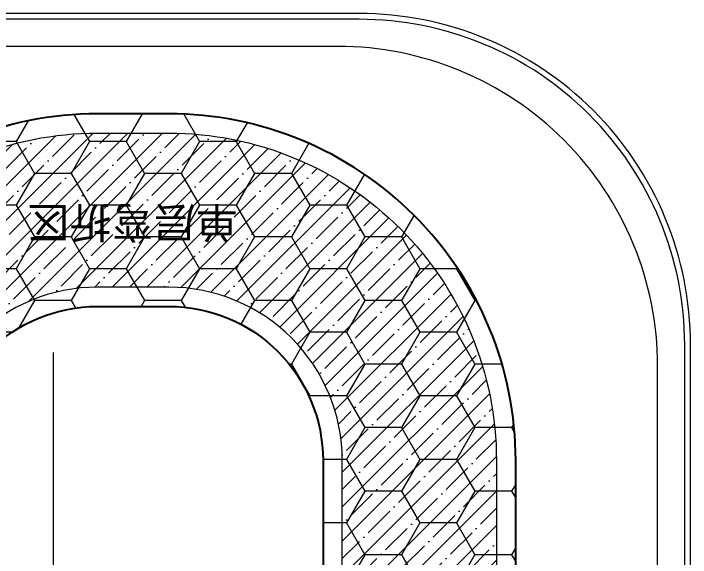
# Model space of a CAD drawing. Header units: millimetres. Extents: x 1845 to 2650, y -178 to 579.
# Drawn here: x 2036.4 to 2053.97, y 310.46 to 324.58 of the extents above; entities that cross this region are included whole.
import ezdxf
from ezdxf.lldxf.tags import DXFTag

# ---------------------------------------------------------------- set-up
doc = ezdxf.new("R2010")
doc.units = ezdxf.units.MM
doc.layers.get('0').update_dxf_attribs({"lineweight": 5})
doc.layers.add('EMI', color=5, linetype='Continuous')
for name, color, linetype, lineweight in [('ITO', 2, 'Continuous', 5), ('MFPC', 50, 'Continuous', 5), ('TAPE-Foam', 32, 'Continuous', 5)]:
    doc.layers.add(name, color=color, linetype=linetype, lineweight=lineweight)
doc.styles.add('汉字', font='')
doc.styles.get('汉字').set_extended_font_data('SimSun')
tags = doc.linetypes.add('CENTER', pattern=[0.6, 0.375, -0.075, 0.075, -0.075]).pattern_tags.tags
tags[10:11] = [DXFTag(74, 4), DXFTag(75, 0), DXFTag(340, '0'), DXFTag(46, 1.0), DXFTag(50, 0.0), DXFTag(44, 0.0), DXFTag(45, 0.0)]
tags[8:9] = [DXFTag(74, 4), DXFTag(75, 0), DXFTag(340, '0'), DXFTag(46, 1.0), DXFTag(50, 0.0), DXFTag(44, 0.0), DXFTag(45, 0.0)]
tags[6:7] = [DXFTag(74, 4), DXFTag(75, 0), DXFTag(340, '0'), DXFTag(46, 1.0), DXFTag(50, 0.0), DXFTag(44, 0.0), DXFTag(45, 0.0)]
tags[4:5] = [DXFTag(74, 4), DXFTag(75, 0), DXFTag(340, '0'), DXFTag(46, 1.0), DXFTag(50, 0.0), DXFTag(44, 0.0), DXFTag(45, 0.0)]

# ---------------------------------------------------------------- blocks, each defined once
blk = doc.blocks.new('R196GRM-001-PNL-V01-C')
at = {"layer": 'ITO', "lineweight": 5}
blk.add_lwpolyline([(1284.979, -117.658), (1269.109, -117.658, 0.414214), (1260.509, -126.258), (1260.509, -150.268, 0.414214), (1269.109, -158.868), (1284.979, -158.868, 0.414214), (1293.579, -150.268), (1293.579, -126.258, 0.414214)], format="xyb", close=True, dxfattribs=at)
at = {"layer": 'ITO', "color": 1, "linetype": 'CENTER', "lineweight": 5}
blk.add_lwpolyline([(1284.427, -118.51), (1269.662, -118.51, 0.414214), (1261.362, -126.81), (1261.362, -149.713, 0.414214), (1268.562, -156.913), (1285.527, -156.913, 0.414214), (1292.727, -149.713), (1292.727, -126.81, 0.414214)], format="xyb", close=True, dxfattribs=at)
blk.add_lwpolyline([(1277.044, -126.46), (1277.044, -148.963)], dxfattribs=at)

msp = doc.modelspace()

# ---------------------------------------------------------------- hatches: boundary and pattern name
at = {"lineweight": 5}
h = msp.add_hatch(dxfattribs=at)
h.set_pattern_fill('ANSI35', color=252, scale=0.1, angle=180)
h.set_pattern_definition([(225, (3879.82396, 158.4343), (0.4490128, -0.4490128), []), (225, (3879.37495, 158.4343), (0.4490128, -0.4490128), [0.79375, -0.15875, 0, -0.15875])])
edge = h.paths.add_edge_path()
edge.add_arc((2045.4348, 309.2597), 0.5, 180, 270, ccw=False)
edge.add_line((2044.9348, 309.2597), (2044.9348, 312.9745))
edge.add_arc((2040.4348, 312.9745), 4.5, 0, 90)
edge.add_line((2040.4348, 317.4745), (2038.5848, 317.4745))
edge.add_arc((2038.5848, 312.9745), 4.5, 90, 180)
edge.add_line((2034.0848, 312.9745), (2034.0848, 302.3054))
edge.add_arc((2033.5848, 302.3054), 0.5, 270, 360, ccw=False)
edge.add_line((2033.5848, 301.8054), (2030.5848, 301.8054))
edge.add_arc((2030.5848, 302.3054), 0.5, 180, 270, ccw=False)
edge.add_line((2030.0848, 302.3054), (2030.0848, 312.9745))
edge.add_arc((2038.5848, 312.9745), 8.5, 90, 180, ccw=False)
edge.add_line((2038.5848, 321.4745), (2040.4348, 321.4745))
edge.add_arc((2040.4348, 312.9745), 8.5, 0, 90, ccw=False)
edge.add_line((2048.9348, 312.9745), (2048.9348, 309.2597))
edge.add_arc((2048.4348, 309.2597), 0.5, -90, 0, ccw=False)
edge.add_line((2048.4348, 308.7597), (2045.4348, 308.7597))
h.paths.add_polyline_path([(2042.4887, 319.9322), (2036.2384, 319.9322), (2036.2384, 318.3434), (2042.4887, 318.3434)], flags=24)
at = {"layer": 'EMI', "lineweight": 5}
h = msp.add_hatch(dxfattribs=at)
h.set_pattern_fill('HONEY', color=256, scale=0.3, angle=180)
h.set_pattern_definition([(180, (3988.141, 548.9206), (-1.42875, -0.8248892), [0.9525, -1.905]), (300, (3988.141, 548.9206), (1.42875, -0.8248892), [0.9525, -1.905]), (240, (3988.141, 548.9206), (-3e-09, -1.6497784), [-1.905, 0.9525])])
edge = h.paths.add_edge_path()
edge.add_line((2036.7377, 304.8506), (2046.9187, 304.8506))
edge.add_arc((2046.9187, 304.3506), 0.5, 0, 90, ccw=False)
edge.add_line((2047.4187, 304.3506), (2047.4187, 295.8417))
edge.add_arc((2046.9187, 295.8417), 0.5, -90, 0, ccw=False)
edge.add_line((2046.9187, 295.3417), (2037.2348, 295.3417))
edge.add_arc((2037.2348, 295.8417), 0.5, 180, 270, ccw=False)
edge.add_line((2036.7348, 295.8417), (2036.7348, 297.6054))
edge.add_arc((2035.4348, 297.6054), 1.3, 270, 360, ccw=False)
edge.add_line((2035.4348, 296.3054), (2030.4998, 296.3054))
edge.add_line((2030.4998, 296.3054), (2030.4998, 294.0539))
edge.add_line((2030.4998, 294.0539), (2049.4348, 294.0539))
edge.add_line((2049.4348, 294.0539), (2049.4348, 312.9745))
edge.add_arc((2040.4348, 312.9745), 9, 0, 90)
edge.add_line((2040.4348, 321.9745), (2038.5848, 321.9745))
edge.add_arc((2038.5848, 312.9745), 9, 90, 180)
edge.add_line((2029.5848, 312.9745), (2029.5848, 301.3054))
edge.add_line((2029.5848, 301.3054), (2034.5848, 301.3054))
edge.add_line((2034.5848, 301.3054), (2034.5848, 312.9745))
edge.add_arc((2038.5848, 312.9745), 4, 90, 180, ccw=False)
edge.add_line((2038.5848, 316.9745), (2040.4348, 316.9745))
edge.add_arc((2040.4348, 312.9745), 4, 0, 90, ccw=False)
edge.add_line((2044.4348, 312.9745), (2044.4348, 306.7745))
edge.add_arc((2043.4348, 306.7745), 1, 270, 360, ccw=False)
edge.add_line((2043.4348, 305.7745), (2037.7348, 305.7745))
edge.add_arc((2037.7348, 304.7745), 1, 90, 175.63603)

# ---------------------------------------------------------------- linework, layer by layer
at = {"color": 252, "lineweight": 5}
msp.add_lwpolyline([(2045.4348, 308.7597, -0.4142136), (2044.9348, 309.2597), (2044.9348, 312.9745, 0.4142136), (2040.4348, 317.4745), (2038.5848, 317.4745, 0.4142136), (2034.0848, 312.9745), (2034.0848, 302.3054, -0.4142136), (2033.5848, 301.8054), (2030.5848, 301.8054, -0.4142136), (2030.0848, 302.3054), (2030.0848, 312.9745, -0.4142136), (2038.5848, 321.4745), (2040.4348, 321.4745, -0.4142136), (2048.9348, 312.9745), (2048.9348, 309.2597, -0.4142136), (2048.4348, 308.7597), (2045.4348, 308.7597)], format="xyb", dxfattribs=at)
at = {"layer": 'MFPC', "linetype": 'Continuous', "lineweight": 25}
for points in [[(2049.4348, 292.53), (2049.4348, 312.9745, 0.4142136), (2040.4348, 321.9745), (2038.5848, 321.9745, 0.4142136), (2029.5848, 312.9745)], [(2034.5848, 312.9745, -0.4142136), (2038.5848, 316.9745), (2040.4348, 316.9745, -0.4142136), (2044.4348, 312.9745), (2044.4348, 306.7745, -0.4142136), (2043.4348, 305.7745), (2037.7348, 305.7745, 0.4142136), (2036.7348, 304.7745), (2036.7348, 297.6054, -0.4142136), (2035.4348, 296.3054)]]:
    msp.add_lwpolyline(points, format="xyb", dxfattribs=at)
at = {"layer": 'TAPE-Foam', "color": 32, "lineweight": 5}
msp.add_lwpolyline([(2045.3699, 324.4285), (2029.4999, 324.4285, 0.4142136), (2021.0499, 315.9785), (2021.0499, 291.9685, 0.4142136), (2029.4999, 283.5185), (2045.3699, 283.5185, 0.4142136), (2053.8199, 291.9685), (2053.8199, 315.9785, 0.4142136)], format="xyb", close=True, dxfattribs=at)

# ---------------------------------------------------------------- block references
at = {"layer": 'ITO', "lineweight": 5}
msp.add_blockref('R196GRM-001-PNL-V01-C', (760.3906, 442.236), dxfattribs=at)

# ---------------------------------------------------------------- texts
at = {"color": 252, "lineweight": 5, "style": '汉字'}
msp.add_text('单层弯折区', height=0.8, rotation=180, dxfattribs=at).set_placement((2042.2239, 319.5512))

doc.saveas('drawing.dxf')
